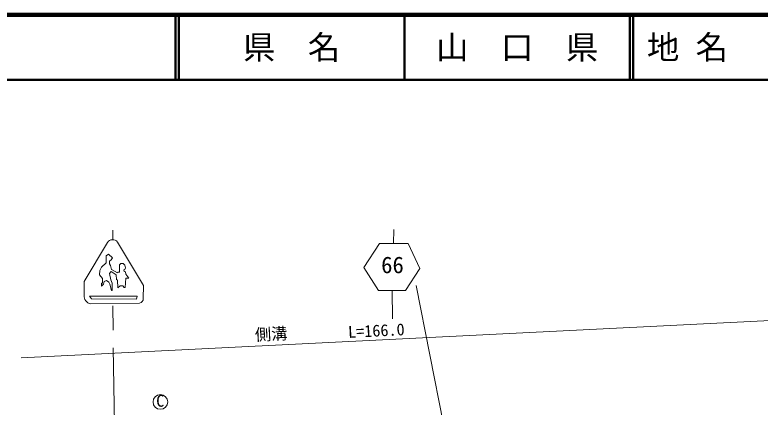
# Model space of a CAD drawing. Units: millimetres, scale not verified. Extents: x 40000 to 680000, y 20000 to 380000.
# Drawn here: x 272981 to 387822, y 319515 to 380000 of the extents above; entities that cross this region are included whole.
import ezdxf
from ezdxf.enums import TextEntityAlignment as Align

# ---------------------------------------------------------------- set-up
doc = ezdxf.new("R2010")
doc.units = ezdxf.units.MM
doc.header["$LTSCALE"] = 1000
for name, color, linetype, lineweight in [('M-TTL', 2, 'Continuous', 140), ('M-TTL-LINE', 7, 'Continuous', 50), ('M-TTL-TXT', 7, 'Continuous', 13), ('M-WORK', 1, 'Continuous', 13)]:
    doc.layers.add(name, color=color, linetype=linetype, lineweight=lineweight)
doc.styles.add('ＭＳ ゴシック', font='')
doc.styles.get('ＭＳ ゴシック').set_extended_font_data('MS Gothic')

msp = doc.modelspace()

# ---------------------------------------------------------------- linework, layer by layer
at = {"layer": 'M-TTL'}
msp.add_line((680000, 380000), (40000, 380000), dxfattribs=at)
at = {"layer": 'M-TTL-LINE'}
for p, q in [((297750, 380000), (297750, 370000)), ((298250, 380000), (298250, 370000)), ((333000, 380000), (333000, 370000)), ((367750, 380000), (367750, 370000)), ((368250, 380000), (368250, 370000)), ((40000, 370000), (680000, 370000))]:
    msp.add_line(p, q, dxfattribs=at)
at = {"layer": 'M-WORK'}
for p, q in [((331352, 346921), (331336, 344745)), ((288092, 346790), (288092, 345377)), ((342522, 299404), (334809, 338293)), ((331123, 337508), (331166, 333133)), ((284642, 335437), (292202, 335566)), ((288080, 335156), (288111, 331379)), ((398554, 333325), (273937, 327119)), ((288145, 328645), (288529, 300946))]:
    msp.add_line(p, q, dxfattribs=at)
for points in [[(287265, 344909), (283631, 338883), (283631, 336740)], [(288783, 344971), (292789, 338264), (292773, 336248)]]:
    msp.add_lwpolyline(points, dxfattribs=at)
for points in [[(329184, 344760), (326740, 341046), (329025, 337491), (333151, 337523), (335373, 340904), (333596, 344729)], [(288038, 342535), (287389, 343079), (287043, 342846), (287022, 341745), (286316, 341082), (286077, 340596), (286013, 339933), (286472, 339326), (286500, 338649), (286324, 338628), (286309, 338183), (286655, 338479), (286754, 338903), (287121, 339051), (287459, 338762), (287628, 338487), (287868, 337478), (287981, 337478), (287967, 338606), (287741, 339150), (287551, 340109), (287784, 340377), (287840, 340440), (288595, 339933), (288644, 339192), (288778, 339114), (288856, 337887), (289216, 338218), (289596, 338218), (289829, 337943), (289970, 337957), (290083, 339389), (290549, 339404), (290090, 340031), (290013, 340398), (289829, 340440), (289780, 340659), (289935, 340737), (290041, 340998), (289942, 341393), (289646, 341647), (289328, 341675), (289110, 341470), (289110, 340913), (289117, 340349), (288849, 340313), (288771, 340222), (287847, 340730), (287734, 341350), (287579, 341611), (287551, 342006), (287828, 342246)], [(284466, 336621), (291814, 336621), (291703, 336145), (284799, 336209)]]:
    msp.add_lwpolyline(points, close=True, dxfattribs=at)
msp.add_circle((295409, 320313), 1135, dxfattribs=at)
for centre, radius, start, end in [((288045, 344412), 925, 37.12356, 147.51134), ((284886, 336671), 1257, 176.8405, 258.79482), ((292054, 336270), 719, 281.81362, 358.31401)]:
    msp.add_arc(centre, radius, start, end, dxfattribs=at)

# ---------------------------------------------------------------- texts
at = {"layer": 'M-TTL-TXT', "style": 'ＭＳ ゴシック'}
for s, p in [('県\u3000名', (315625, 375000)), ('山\u3000口\u3000県', (350375, 375000))]:
    msp.add_text(s, height=3666, dxfattribs=at).set_placement(p, align=Align.MIDDLE_CENTER)
msp.add_text('地 名      長門市油谷後畑', height=3666, dxfattribs=at).set_placement((370380, 375000), align=Align.MIDDLE_LEFT)
at = {"layer": 'M-WORK', "style": 'ＭＳ ゴシック'}
for s, height, p in [('66', 2566, (329422, 339396)), ('C', 1833, (294758, 319028))]:
    msp.add_text(s, height=height, dxfattribs=at).set_placement(p, align=Align.BOTTOM_LEFT)
for s, p in [('側溝', (310047, 329205)), ('L=166.0', (324392, 329632))]:
    msp.add_text(s, height=1833, rotation=2.851, dxfattribs=at).set_placement(p, align=Align.BOTTOM_LEFT)

doc.saveas('drawing.dxf')
